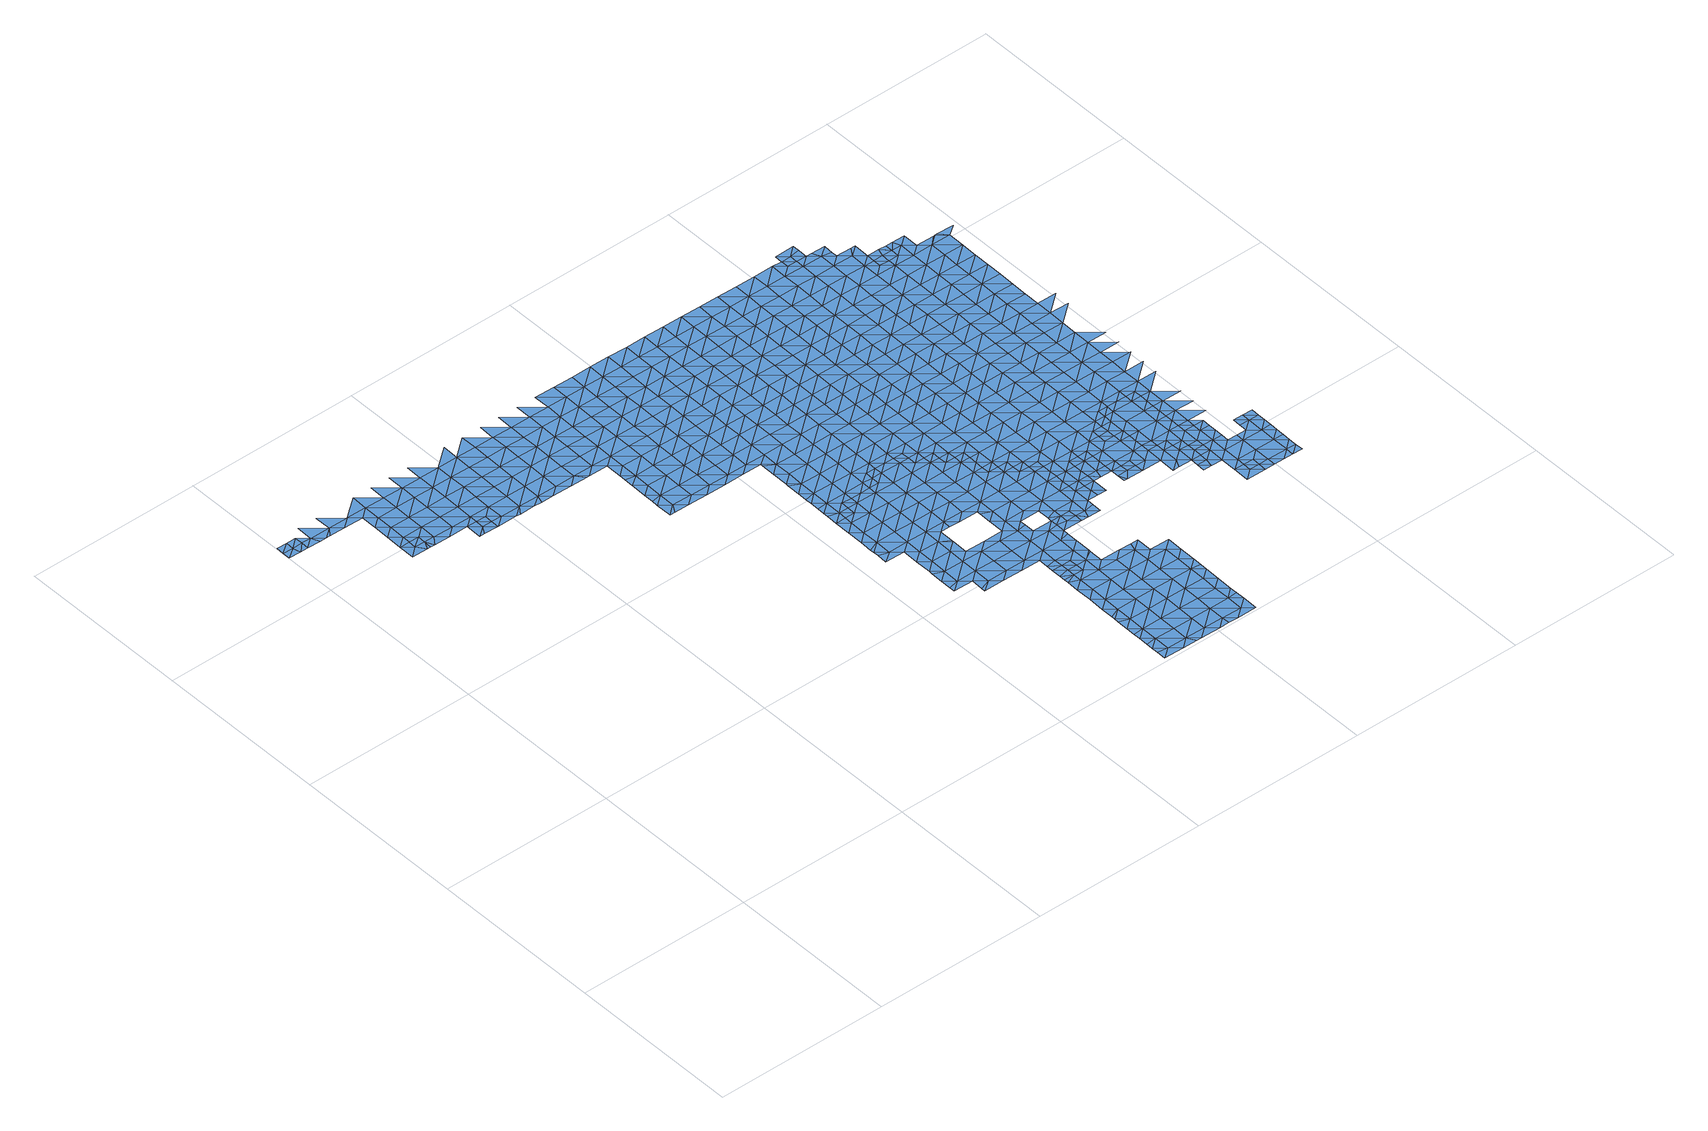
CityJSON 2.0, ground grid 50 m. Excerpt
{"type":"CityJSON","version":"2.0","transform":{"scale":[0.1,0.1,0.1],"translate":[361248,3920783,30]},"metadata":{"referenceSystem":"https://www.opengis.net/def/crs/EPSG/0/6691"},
"CityObjects":{
"waterbody1":{"type":"WaterBody","attributes":{"name":"9","class":"1140","function":"1","WaterBodyRiverFloodingRiskAttribute.description":"5","WaterBodyRiverFloodingRiskAttribute.rankOrg":"1","WaterBodyRiverFloodingRiskAttribute.adminType":"2","WaterBodyRiverFloodingRiskAttribute.scale":"L1"},"geometry":[{"type":"MultiSurface","lod":"1","boundaries":[[[0,1,2]],[[0,2,3]],[[3,2,4]],[[2,1,5]],[[4,2,6]],[[1,0,7]],[[5,6,2]],[[6,8,4]]]}]},
"waterbody2":{"type":"WaterBody","attributes":{"name":"9","class":"1140","function":"1","WaterBodyRiverFloodingRiskAttribute.description":"5","WaterBodyRiverFloodingRiskAttribute.rankOrg":"2","WaterBodyRiverFloodingRiskAttribute.adminType":"2","WaterBodyRiverFloodingRiskAttribute.scale":"L1"},"geometry":[{"type":"MultiSurface","lod":"1","boundaries":[[[9,10,8]],[[4,8,10]],[[3,4,10]],[[10,9,11]],[[12,10,13]],[[10,11,13]],[[11,14,13]],[[15,13,14]],[[16,13,17]],[[13,15,17]],[[18,17,15]],[[19,20,21]],[[21,20,22]],[[20,23,22]],[[22,23,24]],[[19,25,20]],[[18,26,17]],[[23,27,24]],[[28,29,30]],[[18,24,27]],[[20,31,23]],[[26,18,27]],[[29,28,32]],[[25,29,32]],[[33,17,26]],[[20,25,31]],[[23,34,27]],[[31,34,23]],[[25,32,31]],[[32,28,35]],[[27,36,26]],[[34,36,27]],[[26,37,33]],[[36,37,26]],[[31,32,38]],[[32,35,38]],[[31,39,34]],[[35,40,38]],[[31,38,39]],[[39,41,34]],[[34,42,36]],[[36,43,37]],[[44,39,38]],[[40,44,38]],[[34,41,42]],[[37,43,45]],[[46,44,40]],[[36,42,43]],[[41,39,47]],[[47,39,44]],[[46,48,44]],[[42,49,43]],[[41,47,50]],[[42,41,49]],[[41,50,49]],[[43,51,52]],[[53,44,48]],[[54,55,56]],[[48,54,56]],[[47,44,53]],[[55,57,56]],[[53,48,56]],[[43,49,51]],[[47,53,58]],[[50,47,59]],[[60,53,56]],[[59,47,58]],[[60,56,57]],[[49,50,61]],[[62,60,57]],[[61,50,59]],[[51,49,63]],[[58,53,64]],[[63,49,61]],[[65,51,63]],[[64,53,60]],[[60,62,66]],[[59,58,67]],[[58,64,67]],[[61,59,68]],[[66,69,60]],[[59,67,68]],[[70,69,66]],[[64,60,71]],[[64,72,67]],[[61,68,73]],[[63,61,74]],[[71,60,69]],[[72,68,67]],[[74,61,73]],[[75,63,74]],[[69,70,76]],[[64,71,72]],[[73,68,77]],[[78,69,76]],[[68,72,77]],[[77,79,73]],[[74,73,79]],[[71,69,80]],[[71,81,72]],[[79,82,74]],[[80,69,78]],[[81,77,72]],[[78,76,83]],[[84,74,82]],[[71,80,81]],[[81,85,77]],[[77,86,79]],[[85,86,77]],[[86,82,79]],[[80,78,87]],[[78,83,87]],[[88,84,82]],[[80,89,81]],[[86,88,82]],[[83,90,87]],[[80,87,91]],[[81,92,85]],[[89,92,81]],[[92,86,85]],[[80,91,89]],[[87,90,93]],[[94,95,96]],[[97,91,87]],[[98,88,86]],[[96,95,99]],[[92,98,86]],[[100,101,99]],[[95,100,99]],[[87,93,97]],[[102,103,88]],[[98,102,88]],[[104,101,100]],[[95,94,105]],[[106,107,104]],[[89,91,108]],[[100,106,104]],[[108,91,97]],[[93,109,97]],[[108,110,89]],[[89,111,92]],[[105,112,95]],[[107,113,114]],[[106,113,107]],[[113,115,114]],[[92,116,98]],[[100,95,112]],[[111,89,110]],[[113,117,115]],[[118,97,109]],[[119,112,105]],[[109,115,117]],[[120,100,112]],[[116,92,111]],[[102,98,116]],[[121,122,102]],[[108,123,110]],[[106,100,124]],[[108,97,123]],[[118,109,117]],[[116,121,102]],[[113,106,124]],[[123,97,118]],[[100,120,124]],[[125,117,113]],[[123,126,110]],[[111,110,126]],[[127,113,124]],[[128,116,111]],[[120,112,129]],[[112,119,129]],[[118,117,125]],[[128,121,116]],[[113,127,125]],[[130,111,126]],[[120,131,124]],[[120,129,132]],[[111,130,128]],[[121,133,134]],[[118,125,135]],[[123,118,136]],[[129,119,137]],[[127,124,131]],[[120,132,131]],[[118,135,136]],[[127,138,125]],[[126,123,139]],[[121,128,133]],[[130,126,139]],[[140,127,131]],[[125,138,135]],[[123,136,139]],[[132,129,141]],[[138,127,140]],[[129,137,141]],[[135,142,136]],[[132,143,131]],[[144,133,128]],[[130,139,145]],[[128,130,146]],[[147,141,137]],[[146,130,145]],[[148,139,136]],[[132,141,149]],[[135,138,142]],[[150,151,152]],[[143,132,149]],[[153,150,152]],[[144,128,146]],[[154,133,144]],[[155,136,142]],[[139,148,145]],[[140,131,156]],[[157,151,150]],[[158,159,157]],[[150,158,157]],[[131,143,156]],[[159,158,160]],[[136,155,148]],[[145,161,146]],[[162,154,144]],[[138,140,163]],[[153,164,150]],[[165,166,160]],[[167,143,149]],[[158,165,160]],[[163,140,156]],[[141,147,168]],[[142,169,155]],[[161,145,148]],[[149,141,167]],[[142,138,169]],[[170,171,150]],[[150,171,158]],[[172,166,165]],[[150,164,170]],[[167,141,168]],[[165,173,172]],[[172,173,174]],[[175,176,146]],[[176,162,144]],[[138,163,169]],[[174,173,177]],[[175,146,161]],[[169,178,155]],[[144,146,176]],[[168,147,179]],[[171,180,158]],[[181,182,177]],[[173,181,177]],[[143,167,183]],[[156,143,184]],[[148,155,185]],[[184,143,183]],[[163,156,184]],[[181,186,182]],[[165,158,187]],[[155,178,185]],[[188,168,179]],[[161,189,175]],[[190,186,179]],[[190,182,186]],[[161,148,189]],[[171,191,180]],[[162,176,192]],[[158,180,187]],[[193,163,184]],[[173,165,194]],[[148,185,189]],[[167,168,195]],[[188,179,186]],[[169,163,196]],[[191,197,180]],[[194,165,187]],[[195,168,188]],[[195,198,167]],[[163,193,196]],[[181,173,199]],[[178,200,185]],[[183,167,198]],[[178,169,200]],[[175,189,201]],[[176,175,202]],[[199,173,194]],[[186,181,199]],[[203,187,180]],[[204,180,197]],[[169,196,200]],[[175,201,202]],[[184,183,205]],[[184,206,193]],[[192,176,207]],[[205,183,198]],[[208,194,187]],[[209,204,197]],[[207,176,202]],[[193,206,196]],[[186,199,210]],[[188,186,211]],[[189,212,201]],[[185,200,213]],[[189,185,212]],[[203,180,204]],[[211,186,210]],[[195,188,211]],[[214,199,194]],[[184,205,206]],[[215,200,196]],[[185,213,212]],[[201,216,202]],[[208,214,194]],[[209,217,204]],[[187,203,208]],[[218,210,199]],[[219,196,206]],[[195,211,220]],[[198,195,221]],[[217,222,204]],[[204,222,203]],[[201,212,216]],[[209,223,217]],[[214,218,199]],[[221,195,220]],[[215,196,219]],[[213,200,215]],[[224,211,210]],[[205,198,225]],[[202,216,226]],[[207,202,227]],[[222,228,203]],[[224,220,211]],[[225,198,221]],[[229,219,206]],[[202,226,227]],[[206,205,230]],[[213,215,231]],[[212,213,232]],[[224,210,218]],[[230,205,225]],[[232,213,231]],[[220,233,221]],[[208,203,234]],[[224,233,220]],[[219,235,215]],[[216,212,236]],[[222,237,228]],[[234,238,208]],[[203,228,234]],[[229,235,219]],[[236,212,232]],[[226,216,236]],[[239,225,221]],[[206,230,229]],[[214,208,238]],[[240,231,215]],[[233,241,221]],[[237,242,228]],[[241,239,221]],[[235,240,215]],[[240,232,231]],[[218,214,243]],[[226,236,244]],[[227,226,245]],[[230,225,239]],[[214,238,243]],[[245,226,244]],[[224,218,246]],[[224,247,233]],[[248,236,232]],[[230,249,229]],[[228,242,250]],[[249,235,229]],[[251,250,242]],[[218,243,246]],[[252,248,232]],[[248,244,236]],[[253,230,239]],[[234,228,254]],[[252,232,240]],[[255,243,238]],[[228,250,254]],[[249,230,253]],[[224,246,247]],[[238,234,255]],[[256,240,235]],[[241,233,257]],[[258,245,244]],[[251,259,250]],[[234,254,255]],[[260,256,235]],[[243,261,246]],[[233,247,257]],[[262,258,244]],[[262,244,248]],[[239,241,263]],[[239,264,253]],[[235,249,260]],[[263,264,239]],[[265,254,250]],[[252,240,256]],[[246,266,247]],[[241,257,263]],[[267,250,259]],[[268,269,270]],[[243,255,261]],[[270,269,271]],[[259,268,270]],[[252,272,248]],[[254,265,255]],[[273,272,252]],[[272,262,248]],[[274,260,249]],[[267,259,270]],[[246,261,266]],[[273,252,256]],[[249,253,275]],[[271,276,270]],[[265,250,267]],[[253,264,275]],[[260,274,256]],[[247,266,277]],[[257,247,278]],[[272,279,262]],[[262,280,258]],[[261,255,281]],[[281,255,265]],[[282,276,283]],[[284,273,256]],[[247,277,278]],[[285,270,276]],[[279,280,262]],[[283,286,282]],[[249,275,274]],[[263,257,287]],[[282,286,288]],[[274,284,256]],[[285,289,270]],[[289,265,267]],[[290,261,281]],[[257,278,287]],[[267,270,289]],[[264,291,275]],[[285,276,282]],[[266,261,292]],[[264,263,291]],[[284,293,273]],[[273,294,272]],[[288,295,282]],[[296,281,265]],[[292,261,290]],[[297,298,299]],[[293,294,273]],[[297,300,298]],[[263,287,291]],[[277,266,301]],[[275,302,274]],[[300,303,298]],[[272,304,279]],[[295,305,282]],[[298,306,299]],[[301,266,292]],[[282,305,285]],[[296,265,289]],[[307,290,281]],[[302,284,274]],[[308,306,295]],[[294,304,272]],[[308,299,306]],[[309,275,291]],[[278,277,310]],[[303,311,298]],[[279,312,280]],[[306,305,295]],[[310,277,301]],[[285,313,289]],[[314,281,296]],[[302,275,309]],[[315,292,290]],[[304,312,279]],[[316,291,287]],[[317,293,284]],[[287,278,318]],[[307,281,314]],[[307,315,290]],[[313,285,305]],[[318,278,310]],[[289,319,296]],[[320,301,292]],[[321,322,323]],[[313,319,289]],[[291,316,309]],[[324,284,302]],[[293,317,294]],[[323,322,325]],[[311,321,323]],[[298,311,326]],[[315,320,292]],[[316,287,318]],[[327,302,309]],[[328,329,330]],[[306,298,331]],[[319,332,296]],[[296,333,314]],[[330,329,334]],[[335,328,330]],[[284,324,317]],[[336,304,294]],[[311,323,326]],[[316,327,309]],[[325,337,323]],[[331,298,326]],[[305,306,331]],[[332,333,296]],[[338,339,340]],[[320,341,301]],[[340,335,338]],[[331,342,305]],[[314,343,307]],[[335,330,338]],[[344,294,317]],[[310,301,341]],[[304,336,312]],[[334,345,330]],[[346,326,323]],[[313,305,342]],[[318,310,341]],[[347,316,318]],[[346,323,337]],[[345,348,330]],[[349,339,338]],[[350,339,349]],[[307,351,315]],[[337,350,349]],[[294,344,336]],[[302,327,352]],[[324,302,353]],[[354,331,326]],[[338,330,355]],[[343,351,307]],[[330,348,355]],[[314,333,343]],[[353,302,352]],[[355,356,338]],[[357,320,315]],[[358,349,338]],[[346,337,349]],[[313,342,359]],[[347,318,341]],[[319,313,360]],[[356,358,338]],[[361,312,336]],[[347,362,316]],[[317,324,363]],[[360,313,359]],[[354,326,346]],[[351,357,315]],[[364,342,331]],[[357,341,320]],[[363,324,353]],[[344,317,363]],[[332,319,365]],[[327,366,352]],[[327,316,366]],[[367,364,331]],[[368,346,349]],[[369,359,342]],[[319,360,365]],[[366,316,362]],[[370,349,358]],[[331,354,367]],[[371,372,344]],[[341,373,347]],[[372,361,336]],[[333,332,374]],[[375,353,352]],[[357,373,341]],[[370,368,349]],[[344,363,371]],[[336,344,372]],[[374,332,365]],[[376,370,358]],[[377,360,359]],[[378,375,352]],[[346,379,354]],[[378,352,366]],[[343,333,380]],[[343,381,351]],[[382,363,353]],[[369,342,364]],[[369,377,359]],[[383,367,354]],[[384,385,347]],[[386,365,360]],[[333,374,380]],[[375,382,353]],[[384,347,373]],[[387,366,362]],[[388,371,363]],[[362,347,385]],[[376,389,370]],[[379,346,368]],[[379,383,354]],[[361,372,390]],[[386,374,365]],[[381,343,380]],[[391,392,393]],[[357,351,381]],[[393,394,391]],[[382,388,363]],[[367,395,364]],[[396,372,371]],[[394,397,391]],[[366,398,378]],[[383,395,367]],[[389,399,370]],[[395,369,364]],[[391,400,392]],[[386,360,377]],[[400,389,401]],[[373,357,402]],[[387,362,385]],[[374,403,380]],[[401,392,400]],[[404,384,373]],[[357,381,402]],[[402,405,373]],[[397,406,391]],[[378,407,375]],[[408,377,369]],[[400,399,389]],[[368,409,379]],[[403,374,386]],[[398,366,387]],[[368,370,409]],[[380,410,381]],[[396,371,388]],[[390,372,396]],[[411,385,384]],[[375,407,382]],[[412,400,391]],[[406,412,391]],[[370,399,409]],[[379,413,383]],[[408,369,395]],[[414,415,406]],[[414,416,415]],[[417,399,400]],[[373,405,404]],[[408,418,377]],[[380,403,410]],[[378,398,407]],[[382,419,388]],[[420,390,396]],[[385,421,387]],[[407,419,382]],[[415,412,406]],[[418,422,377]],[[423,417,400]],[[383,424,395]],[[412,423,400]],[[411,421,385]],[[379,409,413]],[[425,381,410]],[[417,426,399]],[[427,405,402]],[[428,396,388]],[[384,404,411]],[[386,377,422]],[[415,416,429]],[[402,381,430]],[[426,431,399]],[[399,431,409]],[[419,428,388]],[[395,432,408]],[[421,433,387]],[[383,413,424]],[[381,425,430]],[[424,432,395]],[[429,434,415]],[[403,386,435]],[[415,434,412]],[[436,429,437]],[[398,387,433]],[[428,438,396]],[[431,439,409]],[[396,440,420]],[[435,386,422]],[[435,441,403]],[[409,439,413]],[[427,442,405]],[[443,418,408]],[[444,417,423]],[[407,398,433]],[[445,423,412]],[[402,430,427]],[[438,440,396]],[[437,446,436]],[[404,442,411]],[[410,403,441]],[[447,445,412]],[[404,405,442]],[[412,434,447]],[[429,448,434]],[[449,439,431]],[[450,422,418]],[[419,407,451]],[[445,452,423]],[[413,453,424]],[[423,454,444]],[[408,432,455]],[[411,456,421]],[[429,436,448]],[[425,410,457]],[[452,454,423]],[[425,458,430]],[[442,456,411]],[[407,433,451]],[[436,446,459]],[[443,450,418]],[[457,410,441]],[[457,458,425]],[[460,434,448]],[[408,455,443]],[[413,439,461]],[[424,462,432]],[[430,458,427]],[[436,463,448]],[[428,464,438]],[[419,451,465]],[[428,419,464]],[[449,466,439]],[[436,459,463]],[[413,461,453]],[[467,460,448]],[[433,421,468]],[[463,469,448]],[[464,419,465]],[[432,470,455]],[[435,422,471]],[[469,467,448]],[[466,472,439]],[[439,472,461]],[[421,456,468]],[[449,473,466]],[[433,474,451]],[[462,470,432]],[[459,475,463]],[[471,476,435]],[[424,453,462]],[[442,427,477]],[[455,470,443]],[[422,450,471]],[[441,476,457]],[[478,433,468]],[[441,435,476]],[[479,465,451]],[[459,480,475]],[[427,458,477]],[[438,464,481]],[[440,438,482]],[[472,483,461]],[[461,483,453]],[[484,463,475]],[[443,485,450]],[[474,479,451]],[[486,442,477]],[[470,485,443]],[[433,478,474]],[[476,487,457]],[[480,488,475]],[[438,481,482]],[[456,442,489]],[[490,484,475]],[[458,457,487]],[[453,491,462]],[[489,442,486]],[[450,492,471]],[[479,493,465]],[[468,494,478]],[[487,495,458]],[[490,475,488]],[[468,456,494]],[[472,496,483]],[[464,465,493]],[[497,482,481]],[[477,458,495]],[[462,498,470]],[[492,450,485]],[[484,490,499]],[[453,483,491]],[[481,464,493]],[[500,486,477]],[[456,489,494]],[[494,501,478]],[[502,497,481]],[[496,503,483]],[[476,471,504]],[[505,500,477]],[[470,506,485]],[[462,491,498]],[[505,477,495]],[[507,489,486]],[[471,492,504]],[[482,497,508]],[[502,481,493]],[[474,478,509]],[[510,511,476]],[[500,507,486]],[[512,492,485]],[[483,513,491]],[[470,498,506]],[[506,514,485]],[[476,504,510]],[[478,501,509]],[[515,516,517]],[[487,476,511]],[[479,474,518]],[[519,497,502]],[[483,503,520]],[[511,521,487]],[[522,520,503]],[[518,474,509]],[[493,479,518]],[[491,523,498]],[[524,505,495]],[[492,525,504]],[[494,526,501]],[[527,516,528]],[[495,487,521]],[[493,529,502]],[[494,489,526]],[[516,515,528]],[[513,483,520]],[[528,530,527]],[[512,525,492]],[[485,514,512]],[[504,525,510]],[[531,527,530]],[[489,507,526]],[[501,532,509]],[[519,502,533]],[[534,531,530]],[[515,535,528]],[[522,536,520]],[[523,491,513]],[[493,518,529]],[[523,537,498]],[[537,514,506]],[[530,538,534]],[[524,495,521]],[[500,505,524]],[[510,539,511]],[[540,534,538]],[[506,498,537]],[[500,541,507]],[[525,539,510]],[[542,540,538]],[[501,526,532]],[[533,502,543]],[[502,529,543]],[[536,544,520]],[[528,545,530]],[[538,546,542]],[[547,521,511]],[[514,548,512]],[[549,526,507]],[[543,550,533]],[[551,542,546]],[[541,500,524]],[[539,547,511]],[[536,551,546]],[[541,549,507]],[[509,532,552]],[[513,520,544]],[[518,509,553]],[[530,554,538]],[[546,544,536]],[[512,555,525]],[[553,509,552]],[[544,556,513]],[[529,518,553]],[[514,537,548]],[[548,555,512]],[[557,532,526]],[[547,558,521]],[[543,529,559]],[[560,550,543]],[[523,513,556]],[[538,561,546]],[[524,521,558]],[[562,541,524]],[[525,563,539]],[[564,543,559]],[[556,565,523]],[[555,563,525]],[[566,529,553]],[[560,543,564]],[[526,549,567]],[[559,529,566]],[[537,523,565]],[[568,544,546]],[[562,524,558]],[[565,569,537]],[[537,570,548]],[[526,567,557]],[[563,571,539]],[[539,572,547]],[[553,552,573]],[[562,574,541]],[[566,575,559]],[[552,532,576]],[[577,556,544]],[[578,555,548]],[[579,580,553]],[[579,553,573]],[[532,557,576]],[[547,581,558]],[[566,553,580]],[[573,552,576]],[[549,541,582]],[[549,583,567]],[[570,537,569]],[[572,581,547]],[[584,565,556]],[[585,575,566]],[[582,541,574]],[[582,583,549]],[[586,563,555]],[[539,571,572]],[[566,580,585]],[[567,587,557]],[[588,573,576]],[[578,548,570]],[[578,586,555]],[[586,571,563]],[[565,584,569]],[[583,587,567]],[[587,576,557]],[[589,574,562]],[[562,558,590]],[[569,591,570]],[[571,592,572]],[[558,581,590]],[[574,589,582]],[[588,576,593]],[[589,562,590]],[[570,594,578]],[[592,571,586]],[[572,595,581]],[[593,576,596]],[[576,587,596]],[[583,582,597]],[[595,572,592]],[[581,598,590]],[[597,582,589]],[[599,600,601]],[[602,593,596]],[[601,593,602]],[[598,581,595]],[[586,603,592]],[[601,602,599]],[[583,597,604]],[[587,583,605]],[[589,590,606]],[[583,604,605]],[[592,607,595]],[[602,596,608]],[[590,598,606]],[[589,609,597]],[[596,587,610]],[[599,602,611]],[[612,589,606]],[[613,604,597]],[[587,605,610]],[[608,596,610]],[[602,608,611]],[[609,589,612]],[[614,605,604]],[[610,615,608]],[[613,597,609]],[[614,604,613]],[[610,605,614]],[[615,610,616]],[[617,610,614]],[[616,610,617]],[[616,617,618]],[[617,619,618]]]}]},
"waterbody3":{"type":"WaterBody","attributes":{"name":"9","class":"1140","function":"1","WaterBodyRiverFloodingRiskAttribute.description":"5","WaterBodyRiverFloodingRiskAttribute.rankOrg":"1","WaterBodyRiverFloodingRiskAttribute.adminType":"2","WaterBodyRiverFloodingRiskAttribute.scale":"L1"},"geometry":[{"type":"MultiSurface","lod":"1","boundaries":[[[620,621,622]],[[622,621,29]],[[622,29,25]],[[620,622,21]],[[29,621,30]],[[25,19,622]],[[19,21,622]]]}]},
"waterbody4":{"type":"WaterBody","attributes":{"name":"9","class":"1140","function":"1","WaterBodyRiverFloodingRiskAttribute.description":"5","WaterBodyRiverFloodingRiskAttribute.rankOrg":"1","WaterBodyRiverFloodingRiskAttribute.adminType":"2","WaterBodyRiverFloodingRiskAttribute.scale":"L1"},"geometry":[{"type":"MultiSurface","lod":"1","boundaries":[[[48,46,54]],[[46,623,54]],[[46,40,623]],[[623,55,54]],[[55,623,624]],[[623,40,625]],[[624,623,625]]]}]},
"waterbody5":{"type":"WaterBody","attributes":{"name":"9","class":"1140","function":"1","WaterBodyRiverFloodingRiskAttribute.description":"5","WaterBodyRiverFloodingRiskAttribute.rankOrg":"1","WaterBodyRiverFloodingRiskAttribute.adminType":"2","WaterBodyRiverFloodingRiskAttribute.scale":"L1"},"geometry":[{"type":"MultiSurface","lod":"1","boundaries":[[[626,627,628]],[[629,630,631]],[[629,632,630]],[[633,628,627]],[[634,635,631]],[[626,636,627]],[[635,634,637]],[[638,639,640]],[[632,641,630]],[[639,633,627]],[[638,633,639]],[[631,630,634]],[[642,643,637]],[[644,640,639]],[[642,637,634]],[[645,640,644]],[[646,639,627]],[[647,648,636]],[[649,627,636]],[[647,650,648]],[[643,651,152]],[[652,630,641]],[[653,645,644]],[[651,643,642]],[[641,645,653]],[[634,630,652]],[[650,654,648]],[[639,655,644]],[[649,636,648]],[[634,656,642]],[[652,641,653]],[[153,152,651]],[[657,658,659]],[[646,655,639]],[[659,658,660]],[[627,649,646]],[[661,662,660]],[[634,652,663]],[[642,664,651]],[[651,164,153]],[[658,661,660]],[[665,649,648]],[[655,666,644]],[[654,665,648]],[[667,652,653]],[[634,663,656]],[[658,657,668]],[[669,662,661]],[[653,644,666]],[[670,671,669]],[[661,670,669]],[[666,667,653]],[[671,670,672]],[[651,664,164]],[[673,663,652]],[[642,656,664]],[[670,674,672]],[[672,674,675]],[[655,646,676]],[[675,674,677]],[[678,656,663]],[[654,679,665]],[[649,665,680]],[[646,649,681]],[[661,658,682]],[[677,683,684]],[[658,668,682]],[[170,685,171]],[[676,686,655]],[[170,164,685]],[[661,687,670]],[[655,686,666]],[[674,683,677]],[[164,664,685]],[[673,652,667]],[[684,683,688]],[[689,682,668]],[[649,680,681]],[[676,646,681]],[[690,664,656]],[[691,667,666]],[[191,171,685]],[[692,691,666]],[[693,694,688]],[[695,674,670]],[[692,666,686]],[[683,693,688]],[[661,682,687]],[[687,696,670]],[[663,673,678]],[[697,685,664]],[[696,695,670]],[[197,191,685]],[[680,665,698]],[[699,683,674]],[[700,681,680]],[[701,676,681]],[[693,702,694]],[[665,679,698]],[[682,689,703]],[[656,678,690]],[[704,694,702]],[[697,197,685]],[[705,698,679]],[[704,706,707]],[[700,680,698]],[[667,691,708]],[[664,690,697]],[[707,709,710]],[[673,667,711]],[[704,702,706]],[[699,674,695]],[[682,703,712]],[[693,683,699]],[[687,713,696]],[[681,714,701]],[[691,715,708]],[[711,667,708]],[[687,682,713]],[[709,707,706]],[[693,716,702]],[[681,700,714]],[[713,682,712]],[[678,673,717]],[[209,197,697]],[[718,716,693]],[[719,720,721]],[[722,708,715]],[[723,695,696]],[[718,693,699]],[[705,724,698]],[[702,716,706]],[[703,725,712]],[[717,673,711]],[[713,726,696]],[[727,697,690]],[[721,728,705]],[[698,729,700]],[[720,728,721]],[[726,723,696]],[[690,678,727]],[[730,699,695]],[[709,706,731]],[[732,701,714]],[[209,697,223]],[[678,717,727]],[[733,708,722]],[[730,718,699]],[[705,728,724]],[[720,734,728]],[[729,698,724]],[[714,700,729]],[[733,735,708]],[[712,736,713]],[[731,706,737]],[[697,738,223]],[[706,716,737]],[[739,732,714]],[[729,739,714]],[[711,708,735]],[[736,726,713]],[[711,740,717]],[[730,695,723]],[[697,727,738]],[[712,725,741]],[[728,742,724]],[[730,743,718]],[[744,745,734]],[[742,728,734]],[[745,731,737]],[[744,731,745]],[[722,746,733]],[[725,747,741]],[[712,741,736]],[[217,223,748]],[[217,237,222]],[[223,738,748]],[[740,711,735]],[[727,717,740]],[[739,749,732]],[[716,718,750]],[[751,741,747]],[[742,734,745]],[[237,217,748]],[[752,732,749]],[[737,716,750]],[[753,726,736]],[[754,730,723]],[[718,743,750]],[[745,737,755]],[[756,724,742]],[[723,726,757]],[[739,729,758]],[[752,759,760]],[[761,758,729]],[[762,727,740]],[[729,724,761]],[[755,763,745]],[[764,749,739]],[[760,759,746]],[[758,765,739]],[[757,726,753]],[[738,727,766]],[[754,743,730]],[[745,767,742]],[[763,767,745]],[[765,764,739]],[[752,749,759]],[[768,737,750]],[[735,733,769]],[[770,740,735]],[[724,756,761]],[[755,737,768]],[[733,746,769]],[[766,771,738]],[[237,748,242]],[[727,762,766]],[[772,756,742]],[[736,741,773]],[[769,770,735]],[[771,242,748]],[[741,751,773]],[[748,738,771]],[[736,774,753]],[[746,759,769]],[[723,757,754]],[[772,742,767]],[[764,775,749]],[[754,776,743]],[[777,773,751]],[[749,778,759]],[[779,757,753]],[[780,755,768]],[[781,756,772]],[[736,773,774]],[[774,779,753]],[[762,740,782]],[[761,756,783]],[[750,743,784]],[[750,785,768]],[[759,778,769]],[[783,756,781]],[[782,740,770]],[[758,761,786]],[[251,242,771]],[[269,771,766]],[[787,786,761]],[[788,754,757]],[[787,761,783]],[[743,776,784]],[[778,749,775]],[[785,780,768]],[[789,770,769]],[[790,762,782]],[[773,791,774]],[[778,792,769]],[[793,269,766]],[[268,251,771]],[[766,762,793]],[[791,773,777]],[[788,776,754]],[[785,750,784]],[[775,764,794]],[[795,757,779]],[[792,789,769]],[[268,771,269]],[[762,790,793]],[[796,797,774]],[[796,774,791]],[[788,757,795]],[[786,798,799]],[[251,268,259]],[[779,774,797]],[[785,800,780]],[[789,801,770]],[[794,802,775]],[[788,803,776]],[[797,804,779]],[[799,805,794]],[[782,770,801]],[[782,806,790]],[[784,807,785]],[[271,269,793]],[[286,793,790]],[[805,799,798]],[[795,779,804]],[[778,775,802]],[[805,802,794]],[[784,776,808]],[[778,809,792]],[[810,788,795]],[[811,800,785]],[[806,286,790]],[[812,795,804]],[[807,811,785]],[[276,271,793]],[[784,808,807]],[[810,795,812]],[[798,813,805]],[[776,803,808]],[[283,276,793]],[[806,782,801]],[[283,793,286]],[[809,778,802]],[[814,789,792]],[[815,803,788]],[[809,816,792]],[[817,818,819]],[[820,788,810]],[[300,801,789]],[[821,802,805]],[[788,820,815]],[[822,808,803]],[[808,823,807]],[[818,824,813]],[[821,805,813]],[[814,300,789]],[[815,822,803]],[[288,286,806]],[[818,817,824]],[[297,299,801]],[[801,299,806]],[[801,300,297]],[[792,816,814]],[[822,823,808]],[[821,813,824]],[[299,308,806]],[[806,295,288]],[[308,295,806]],[[824,817,825]],[[826,802,821]],[[809,802,827]],[[809,828,816]],[[829,821,824]],[[303,300,814]],[[830,829,824]],[[816,322,814]],[[830,824,825]],[[827,802,826]],[[329,826,821]],[[829,329,821]],[[321,311,814]],[[828,809,827]],[[816,828,322]],[[321,814,322]],[[303,814,311]],[[328,335,826]],[[328,826,329]],[[831,329,829]],[[827,826,335]],[[832,831,829]],[[325,322,828]],[[339,828,827]],[[340,339,827]],[[827,335,340]],[[350,325,828]],[[334,329,831]],[[350,828,339]],[[831,832,833]],[[345,334,831]],[[337,325,350]],[[345,831,833]]]}]},
"waterbody6":{"type":"WaterBody","attributes":{"name":"9","class":"1140","function":"1","WaterBodyRiverFloodingRiskAttribute.description":"5","WaterBodyRiverFloodingRiskAttribute.rankOrg":"2","WaterBodyRiverFloodingRiskAttribute.adminType":"2","WaterBodyRiverFloodingRiskAttribute.scale":"L1"},"geometry":[{"type":"MultiSurface","lod":"1","boundaries":[[[834,835,709]],[[719,835,834]],[[720,719,834]],[[720,834,744]],[[744,834,731]],[[709,731,834]],[[734,720,744]],[[710,709,835]]]}]},
"waterbody7":{"type":"WaterBody","attributes":{"name":"9","class":"1140","function":"1","WaterBodyRiverFloodingRiskAttribute.description":"5","WaterBodyRiverFloodingRiskAttribute.rankOrg":"2","WaterBodyRiverFloodingRiskAttribute.adminType":"2","WaterBodyRiverFloodingRiskAttribute.scale":"L1"},"geometry":[{"type":"MultiSurface","lod":"1","boundaries":[[[783,836,787]],[[798,787,836]],[[787,798,786]],[[798,836,818]],[[836,819,818]],[[836,783,819]],[[813,798,818]]]}]},
"waterbody8":{"type":"WaterBody","attributes":{"name":"9","class":"1140","function":"1","WaterBodyRiverFloodingRiskAttribute.description":"5","WaterBodyRiverFloodingRiskAttribute.rankOrg":"1","WaterBodyRiverFloodingRiskAttribute.adminType":"2","WaterBodyRiverFloodingRiskAttribute.scale":"L1"},"geometry":[{"type":"MultiSurface","lod":"1","boundaries":[[[389,376,837]],[[348,838,839]],[[837,358,356]],[[401,389,837]],[[394,839,838]],[[356,355,837]],[[839,837,355]],[[393,839,394]],[[355,348,839]],[[392,401,837]],[[392,837,839]],[[393,392,839]],[[838,348,345]],[[376,358,837]]]}]},
"waterbody9":{"type":"WaterBody","attributes":{"name":"9","class":"1140","function":"1","WaterBodyRiverFloodingRiskAttribute.description":"5","WaterBodyRiverFloodingRiskAttribute.rankOrg":"1","WaterBodyRiverFloodingRiskAttribute.adminType":"2","WaterBodyRiverFloodingRiskAttribute.scale":"L1"},"geometry":[{"type":"MultiSurface","lod":"1","boundaries":[[[397,394,840]],[[841,842,843]],[[841,840,842]],[[842,840,394]],[[416,840,841]],[[414,840,416]],[[840,414,397]],[[414,406,397]]]}]},
"waterbody10":{"type":"WaterBody","attributes":{"name":"9","class":"1140","function":"1","WaterBodyRiverFloodingRiskAttribute.description":"5","WaterBodyRiverFloodingRiskAttribute.rankOrg":"2","WaterBodyRiverFloodingRiskAttribute.adminType":"2","WaterBodyRiverFloodingRiskAttribute.scale":"L1"},"geometry":[{"type":"MultiSurface","lod":"1","boundaries":[[[844,845,846]],[[847,848,849]],[[845,850,846]],[[848,844,846]],[[849,846,850]],[[849,848,846]]]}]},
"waterbody11":{"type":"WaterBody","attributes":{"name":"9","class":"1140","function":"1","WaterBodyRiverFloodingRiskAttribute.description":"5","WaterBodyRiverFloodingRiskAttribute.rankOrg":"1","WaterBodyRiverFloodingRiskAttribute.adminType":"2","WaterBodyRiverFloodingRiskAttribute.scale":"L1"},"geometry":[{"type":"MultiSurface","lod":"1","boundaries":[[[499,851,852]],[[852,851,853]],[[854,853,851]],[[855,856,857]],[[857,856,858]],[[857,858,859]],[[859,858,860]],[[860,858,861]],[[860,861,862]],[[860,862,863]],[[864,863,862]],[[863,864,865]],[[866,862,861]],[[867,865,864]],[[865,867,868]],[[869,868,867]],[[870,871,865]],[[871,872,865]],[[873,874,860]],[[434,460,447]],[[447,460,875]],[[876,875,877]],[[534,540,878]],[[454,879,473]],[[875,876,445]],[[875,445,447]],[[880,431,426]],[[449,431,880]],[[496,881,503]],[[516,527,882]],[[467,883,882]],[[484,883,463]],[[490,488,851]],[[852,517,499]],[[884,852,853]],[[885,854,851]],[[870,865,868]],[[886,887,888]],[[870,889,871]],[[531,534,877]],[[527,531,877]],[[877,882,527]],[[882,877,875]],[[875,467,882]],[[460,467,875]],[[883,467,469]],[[469,463,883]],[[890,891,887]],[[849,869,867]],[[847,849,867]],[[888,862,886]],[[881,879,878]],[[866,885,862]],[[886,862,885]],[[886,885,851]],[[851,488,886]],[[488,480,890]],[[488,890,887]],[[488,887,886]],[[887,844,888]],[[844,848,888]],[[864,888,847]],[[848,847,888]],[[869,849,850]],[[872,892,863]],[[892,873,863]],[[893,503,881]],[[894,858,895]],[[856,895,858]],[[884,535,852]],[[852,535,515]],[[515,517,852]],[[882,517,516]],[[517,882,883]],[[883,499,517]],[[484,499,883]],[[874,859,860]],[[894,861,858]],[[873,860,863]],[[888,864,862]],[[865,872,863]],[[864,847,867]],[[851,499,490]],[[522,503,893]],[[540,542,878]],[[878,877,534]],[[878,893,881]],[[893,878,542]],[[542,551,893]],[[551,536,893]],[[536,522,893]],[[466,496,472]],[[496,466,881]],[[473,879,881]],[[466,473,881]],[[880,473,449]],[[880,454,473]],[[444,454,880]],[[426,444,880]],[[444,426,417]],[[452,445,876]],[[452,876,454]],[[454,876,879]],[[877,879,876]],[[879,877,878]],[[480,459,890]],[[896,891,890]],[[896,890,459]],[[891,896,897]]]}]},
"waterbody12":{"type":"WaterBody","attributes":{"name":"9","class":"1140","function":"1","WaterBodyRiverFloodingRiskAttribute.description":"5","WaterBodyRiverFloodingRiskAttribute.rankOrg":"1","WaterBodyRiverFloodingRiskAttribute.adminType":"2","WaterBodyRiverFloodingRiskAttribute.scale":"L1"},"geometry":[{"type":"MultiSurface","lod":"1","boundaries":[[[898,519,533]],[[533,899,898]],[[898,900,508]],[[497,519,508]],[[901,898,899]],[[900,898,901]],[[898,508,519]]]}]},
"waterbody13":{"type":"WaterBody","attributes":{"name":"9","class":"1140","function":"1","WaterBodyRiverFloodingRiskAttribute.description":"5","WaterBodyRiverFloodingRiskAttribute.rankOrg":"1","WaterBodyRiverFloodingRiskAttribute.adminType":"2","WaterBodyRiverFloodingRiskAttribute.scale":"L1"},"geometry":[{"type":"MultiSurface","lod":"1","boundaries":[[[902,593,601]],[[588,593,902]],[[902,579,588]],[[601,903,902]],[[580,902,903]],[[902,580,579]],[[903,601,600]],[[579,573,588]]]}]}
},
"vertices":[
[32,1696,5],[3,1674,5],[31,1673,5],[60,1696,5],[60,1673,5],[2,1651,5],[37,1650,5],[3,1697,5],[59,1650,5],
[98,1649,5],[88,1672,5],[116,1649,5],[89,1719,5],[145,1671,5],[128,1649,5],[173,1648,5],[145,1718,5],[201,1671,5],[229,1647,5],[256,1508,5],[256,1531,5],[227,1508,5],[228,1555,5],[257,1577,5],[229,1601,5],[284,1507,5],[258,1670,5],[257,1623,5],[295,1461,5],[284,1484,5],[283,1461,5],[313,1530,5],[312,1484,5],[259,1716,5],[313,1576,5],[340,1460,5],[314,1623,5],[315,1669,5],[369,1483,5],[370,1529,5],[397,1460,5],[370,1575,5],[371,1622,5],[372,1668,5],[426,1482,5],[316,1715,5],[425,1459,5],[426,1528,5],[454,1459,5],[428,1621,5],[427,1575,5],[428,1667,5],[372,1714,5],[482,1481,5],[453,1436,5],[453,1412,5],[482,1435,5],[510,1412,5],[483,1528,5],[484,1574,5],[538,1434,5],[484,1620,5],[521,1411,5],[485,1666,5],[539,1480,5],[429,1713,5],[566,1411,5],[540,1527,5],[540,1573,5],[595,1433,5],[588,1410,5],[596,1480,5],[596,1526,5],[541,1619,5],[542,1665,5],[543,1712,5],[623,1410,5],[597,1572,5],[652,1432,5],[598,1618,5],[653,1479,5],[653,1525,5],[599,1664,5],[680,1409,5],[599,1711,5],[654,1571,5],[655,1617,5],[709,1432,5],[655,1664,5],[710,1524,5],[728,1408,5],[709,1478,5],[711,1570,5],[737,1408,5],[804,1176,4],[818,1199,4],[790,1176,4],[765,1431,5],[711,1616,5],[790,1222,4],[819,1245,4],[791,1241,4],[712,1663,5],[656,1710,5],[791,1269,4],[846,1175,4],[820,1291,4],[792,1315,4],[766,1477,5],[793,1407,5],[767,1523,5],[767,1569,5],[875,1198,4],[821,1337,4],[792,1342,4],[793,1361,4],[768,1616,5],[821,1384,4],[822,1430,4],[903,1174,4],[876,1244,4],[769,1662,5],[713,1709,5],[823,1476,4],[877,1290,4],[878,1383,4],[823,1522,4],[877,1337,4],[825,1615,4],[932,1197,4],[824,1568,4],[933,1289,4],[933,1243,4],[826,1661,5],[770,1708,5],[879,1429,4],[879,1475,4],[960,1173,4],[935,1382,4],[880,1521,4],[934,1336,4],[989,1196,4],[936,1428,4],[990,1289,4],[882,1660,5],[881,1568,4],[882,1614,4],[1017,1173,4],[937,1521,4],[989,1242,4],[1098,917,4],[1070,926,4],[1069,894,4],[1098,894,4],[826,1707,5],[936,1474,4],[991,1335,4],[1070,941,4],[1099,963,4],[1070,961,4],[1071,987,4],[938,1567,4],[883,1706,5],[992,1381,4],[1126,894,4],[1099,1010,4],[1071,1005,4],[1046,1241,4],[1045,1195,4],[992,1427,4],[1126,917,4],[1127,940,4],[1071,1033,4],[1100,1056,4],[1072,1071,4],[938,1613,4],[939,1659,5],[1072,1079,4],[993,1473,4],[1073,1172,4],[1155,962,4],[1101,1102,4],[1073,1125,4],[1047,1288,4],[1048,1334,4],[994,1520,4],[1101,1148,4],[1156,1009,4],[1102,1194,4],[994,1566,4],[1073,1165,4],[1155,939,4],[940,1705,5],[1048,1380,4],[1157,1055,4],[1103,1241,4],[1049,1426,4],[1183,939,4],[1104,1287,4],[1158,1101,4],[1050,1473,4],[995,1612,4],[996,1658,5],[1213,1008,4],[1212,962,4],[1104,1333,4],[1105,1379,4],[997,1704,5],[1214,1054,4],[1212,938,4],[1158,1147,4],[1159,1193,4],[1051,1565,4],[1050,1519,4],[1214,1100,4],[1106,1472,4],[1052,1611,4],[1240,961,4],[1215,1146,4],[1106,1425,4],[1160,1240,4],[1160,1286,4],[1241,984,4],[1240,938,4],[1216,1193,4],[1161,1332,4],[1053,1657,5],[1053,1704,5],[1270,1007,4],[1163,1425,4],[1162,1378,4],[1107,1518,4],[1108,1564,4],[1216,1239,4],[1270,1053,4],[1163,1471,4],[1109,1610,4],[1269,984,4],[1271,1099,4],[1218,1331,4],[1164,1517,4],[1217,1285,4],[1298,983,4],[1272,1146,4],[1109,1657,4],[1110,1703,4],[1272,1192,4],[1273,1238,4],[1165,1609,4],[1219,1424,4],[1326,1006,4],[1326,983,4],[1165,1563,4],[1219,1377,4],[1327,1052,4],[1328,1098,4],[1221,1516,4],[1274,1284,4],[1167,1702,4],[1354,982,4],[1220,1470,4],[1328,1145,4],[1166,1656,4],[1275,1330,4],[1275,1377,4],[1384,1051,4],[1329,1191,4],[1383,1005,4],[1354,959,4],[1354,936,4],[1382,959,4],[1382,936,4],[1222,1609,4],[1221,1562,4],[1277,1469,4],[1276,1423,4],[1410,935,4],[1330,1237,4],[1331,1283,4],[1223,1655,4],[1224,1701,4],[1384,1098,4],[1438,912,4],[1410,912,4],[1277,1515,4],[1439,958,4],[1410,889,4],[1331,1330,4],[1438,889,4],[1440,1004,4],[1385,1144,4],[1332,1376,4],[1386,1190,4],[1278,1561,4],[1279,1608,4],[1466,888,4],[1441,1050,4],[1465,819,4],[1494,819,4],[1466,842,4],[1465,796,4],[1387,1236,4],[1333,1468,4],[1493,795,4],[1280,1654,4],[1495,911,4],[1494,865,4],[1442,1143,4],[1466,865,4],[1333,1422,4],[1387,1282,4],[1522,795,4],[1280,1700,4],[1496,957,4],[1441,1097,4],[1443,1189,4],[1389,1375,4],[1335,1561,4],[1388,1329,4],[1497,1003,4],[1443,1235,4],[1521,772,4],[1521,749,4],[1550,771,4],[1334,1514,4],[1549,748,4],[1550,818,4],[1389,1421,4],[1576,632,4],[1576,609,4],[1604,632,4],[1551,864,4],[1497,1050,4],[1498,1096,4],[1604,609,4],[1576,655,4],[1336,1653,4],[1578,748,4],[1605,678,4],[1577,702,4],[1577,679,4],[1444,1282,4],[1552,910,4],[1499,1142,4],[1336,1607,4],[1632,608,4],[1606,771,4],[1445,1328,4],[1633,631,4],[1606,724,4],[1577,725,4],[1499,1188,4],[1390,1467,4],[1391,1514,4],[1607,817,4],[1633,655,4],[1633,678,4],[1500,1234,4],[1634,701,4],[1553,956,4],[1553,1003,4],[1337,1699,4],[1446,1374,4],[1392,1560,4],[1609,909,4],[1554,1049,4],[1446,1420,4],[1608,863,4],[1663,770,4],[1609,955,4],[1662,723,4],[1392,1606,4],[1393,1652,4],[1501,1281,4],[1555,1095,4],[1448,1513,4],[1662,700,4],[1610,1002,4],[1447,1466,4],[1664,816,4],[1555,1141,4],[1556,1187,4],[1448,1559,4],[1665,862,4],[1502,1327,4],[1502,1373,4],[1611,1048,4],[1503,1419,4],[1449,1605,4],[1691,700,4],[1394,1698,4],[1718,630,4],[1690,654,4],[1689,631,4],[1689,607,4],[1665,908,4],[1450,1651,4],[1717,607,4],[1504,1466,4],[1719,723,4],[1719,676,4],[1690,677,4],[1557,1234,4],[1611,1094,4],[1558,1326,4],[1558,1280,4],[1746,607,4],[1504,1512,4],[1666,955,4],[1720,769,4],[1612,1140,4],[1559,1372,4],[1775,629,4],[1721,815,4],[1745,584,4],[1774,583,4],[1745,560,4],[1747,699,4],[1667,1001,4],[1505,1558,4],[1451,1697,4],[1560,1418,4],[1667,1047,4],[1775,675,4],[1721,861,4],[1613,1186,4],[1748,722,4],[1614,1279,4],[1506,1604,4],[1802,560,4],[1614,1233,4],[1748,745,4],[1722,907,4],[1560,1465,4],[1803,606,4],[1668,1093,4],[1830,536,4],[1801,513,4],[1507,1650,4],[1777,768,4],[1507,1697,4],[1669,1139,4],[1615,1325,4],[1724,1000,4],[1776,699,4],[1803,652,4],[1819,513,4],[1803,629,4],[1831,582,4],[1776,745,4],[1724,1046,4],[1561,1511,4],[1804,675,4],[1778,860,4],[1804,698,4],[1723,954,4],[1616,1371,4],[1670,1186,4],[1670,1232,4],[1858,512,4],[1831,605,4],[1777,814,4],[1779,907,4],[1859,559,4],[1563,1603,4],[1562,1557,4],[1805,767,4],[1859,605,4],[1616,1418,4],[1859,582,4],[1780,953,4],[1725,1092,4],[1805,791,4],[1805,744,4],[1618,1510,4],[1887,535,4],[1726,1139,4],[1671,1278,4],[1617,1464,4],[1619,1556,4],[1886,512,4],[1563,1650,4],[1564,1696,4],[1834,813,4],[1887,558,4],[1780,999,4],[1672,1324,4],[1726,1185,4],[1915,512,4],[1672,1370,4],[1915,535,4],[1835,859,4],[1781,1045,4],[1619,1602,4],[1673,1417,4],[1727,1231,4],[1834,790,4],[1592,1672,4],[1836,906,4],[1915,558,4],[1729,1323,4],[1674,1463,4],[1620,1649,4],[1862,790,4],[1782,1091,4],[1728,1277,4],[1836,952,4],[1729,1370,4],[1592,1695,4],[1675,1509,4],[1782,1138,4],[1783,1184,4],[1838,1044,4],[1892,859,4],[1837,998,4],[1944,604,4],[1916,627,4],[1916,604,4],[1675,1555,4],[1620,1672,4],[1891,812,4],[1784,1230,4],[1891,789,4],[1892,905,4],[1785,1276,4],[1838,1091,4],[1730,1416,4],[1917,650,4],[1945,627,4],[1676,1602,4],[1946,673,4],[1917,673,4],[1731,1462,4],[1649,1671,4],[1917,696,4],[1973,603,4],[1919,789,4],[1893,951,4],[1946,719,4],[1839,1137,4],[1918,720,4],[1785,1323,4],[1918,743,4],[1677,1648,4],[1948,812,4],[2002,626,4],[1947,765,4],[1840,1183,4],[1894,997,4],[1786,1369,4],[1667,1671,4],[1919,766,4],[1731,1508,4],[1732,1554,4],[2002,672,4],[1894,1043,4],[1948,858,4],[1787,1461,4],[1841,1229,4],[1705,1624,4],[1706,1670,4],[2003,718,4],[1841,1275,4],[1895,1090,4],[1705,1642,4],[1949,904,4],[1733,1601,4],[1787,1415,4],[2004,811,4],[1950,950,4],[1951,996,4],[1896,1136,4],[1897,1182,4],[1760,1531,4],[1842,1322,4],[1748,1624,4],[1788,1507,4],[2005,857,4],[1951,1043,4],[1760,1554,4],[1761,1577,4],[1897,1228,4],[1843,1368,4],[1843,1414,4],[2006,903,4],[1762,1623,4],[1952,1089,4],[1844,1460,4],[1788,1530,4],[1899,1321,4],[1898,1275,4],[2007,949,4],[1953,1135,4],[1817,1530,4],[2007,995,4],[1953,1181,4],[1845,1506,4],[1899,1367,4],[1954,1227,4],[1837,1576,4],[1818,1576,4],[1817,1553,4],[1846,1553,4],[2009,1134,4],[1900,1413,4],[1901,1459,4],[1955,1274,4],[2010,1180,4],[1874,1529,4],[1956,1366,4],[1902,1506,4],[1874,1575,4],[1956,1320,4],[1957,1412,4],[1958,1459,4],[1925,1528,4],[1930,1528,4],[1958,1505,4],[1937,1528,4],[1987,1527,4],
[227,1462,5],[271,1461,5],[255,1485,5],
[425,1436,5],[412,1413,5],[396,1413,5],
[1120,524,4],[1149,546,4],[1120,539,4],[1067,740,4],[1095,732,4],[1067,756,4],[1066,710,4],[1121,570,4],[1096,778,4],[1067,766,4],[1177,523,4],[1068,802,4],[1121,606,4],[1150,593,4],[1122,616,4],[1123,709,4],[1096,825,4],[1068,848,4],[1150,639,4],[1122,662,4],[1206,592,4],[1176,489,4],[1205,499,4],[1206,546,4],[1176,477,4],[1097,871,4],[1152,731,4],[1151,685,4],[1233,476,4],[1207,638,4],[1153,824,4],[1339,12,4],[1368,35,4],[1340,39,4],[1340,58,4],[1369,81,4],[1340,77,4],[1153,778,4],[1154,870,4],[1262,499,4],[1208,684,4],[1209,730,4],[1396,11,4],[1341,104,4],[1369,127,4],[1341,125,4],[1341,151,4],[1209,777,4],[1370,173,4],[1342,184,4],[1235,614,4],[1342,197,4],[1210,823,4],[1290,475,4],[1262,545,4],[1263,591,4],[1425,34,4],[1371,219,4],[1342,206,4],[1155,916,4],[1236,661,4],[1426,80,4],[1343,243,4],[1438,10,4],[1211,869,4],[1237,707,4],[1236,666,4],[1372,266,4],[1344,289,4],[1427,172,4],[1426,126,4],[1211,915,4],[1318,498,4],[1428,219,4],[1319,544,4],[1292,614,4],[1372,312,4],[1453,10,4],[1344,335,4],[1346,474,4],[1373,358,4],[1345,370,4],[1265,730,4],[1373,381,4],[1345,382,4],[1266,776,4],[1482,33,4],[1482,79,4],[1320,590,4],[1263,707,4],[1429,311,4],[1267,822,4],[1428,265,4],[1346,428,4],[1374,427,4],[1346,447,4],[1293,706,4],[1484,172,4],[1375,497,4],[1510,9,4],[1483,125,4],[1267,868,4],[1374,451,4],[1376,543,4],[1484,218,4],[1402,381,4],[1349,613,4],[1322,729,4],[1402,427,4],[1323,775,4],[1539,78,4],[1430,357,4],[1268,914,4],[1377,589,4],[1323,821,4],[1538,32,4],[1431,450,4],[1485,264,4],[1402,404,4],[1431,403,4],[1350,705,4],[1539,9,4],[1269,961,4],[1377,635,4],[1486,310,4],[1566,8,4],[1349,659,4],[1540,124,4],[1541,217,4],[1459,380,4],[1432,496,4],[1540,171,4],[1405,566,4],[1378,682,4],[1350,694,4],[1433,542,4],[1324,867,4],[1459,421,4],[1405,612,4],[1405,594,4],[1325,914,4],[1459,426,4],[1487,356,4],[1379,728,4],[1379,774,4],[1326,960,4],[1460,472,4],[1595,31,4],[1596,77,4],[1434,635,4],[1542,263,4],[1623,8,4],[1435,681,4],[1596,124,4],[1515,379,4],[1460,503,4],[1380,820,4],[1461,519,4],[1543,309,4],[1543,355,4],[1461,565,4],[1461,545,4],[1598,216,4],[1436,773,4],[1381,866,4],[1624,54,4],[1436,727,4],[1382,913,4],[1462,611,4],[1597,170,4],[1624,81,4],[1624,100,4],[1490,564,4],[1462,577,4],[1550,378,4],[1437,819,4],[1491,634,4],[1599,262,4],[1625,146,4],[1490,587,4],[1438,866,4],[1571,332,4],[1599,308,4],[1492,680,4],[1626,192,4],[1572,378,4],[1625,147,4],[1518,564,4],[1493,772,4],[1627,239,4],[1492,726,4],[1537,517,4],[1518,541,4],[1517,518,4],[1626,212,4],[1547,587,4],[1627,285,4],[1628,331,4],[1546,540,4],[1574,517,4],[1548,633,4],[1548,679,4],[1549,725,4],[1575,563,4],[1575,546,4],[1604,586,4],[1606,563,4],[1632,562,4],
[1374,404,4],[1345,399,4],
[1489,541,4],
[1662,677,4],[1655,608,4],[1661,631,4],
[1717,584,4],[1698,561,4],[1689,583,4],[1688,561,4],
[1913,419,4],[1912,373,4],[1941,396,4],[1970,418,4],[1942,419,4],[1970,395,4],[1969,372,4],
[1943,534,4],[1944,580,4],[1972,557,4],[1972,534,4],[2086,555,4],[2057,556,4],[2085,532,4],[2057,532,4],[2085,509,4],[2056,486,4],[2028,510,4],[1999,487,4],[2055,440,4],[1999,441,4],[2055,394,4],[2000,510,4],[1998,395,4],[2026,371,4],[1998,372,4],[2054,371,4],[2083,393,4],[2083,416,4],[2084,463,4],[2085,486,4],[1831,628,4],[1832,675,4],[1889,674,4],[1889,720,4],[1833,721,4],[1776,722,4],[1833,767,4],[1888,628,4],[1887,581,4],[1972,580,4],[1971,511,4],[1943,488,4],[1914,465,4],[1942,442,4],[2083,370,4],[1886,489,4],[1882,466,4],[2084,440,4],[1890,766,4],[2028,533,4],[2029,556,4],[1858,489,4],[1857,466,4],
[1621,1695,4],[1649,1699,4],[1593,1718,4],[1649,1718,4],
[1789,1554,4],[1796,1577,4]
]}
